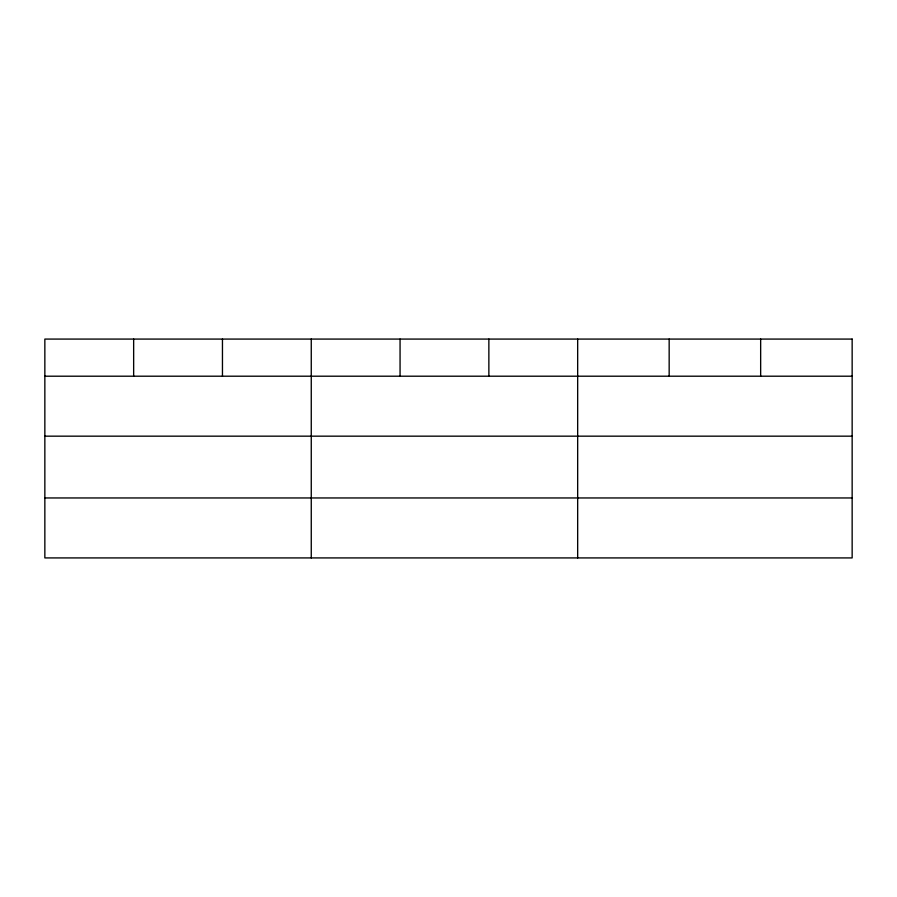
<?xml version="1.0" encoding="UTF-8"?>
<svg xmlns="http://www.w3.org/2000/svg" width="897" height="897" viewBox="0 0 897 897"><rect width="100%" height="100%" fill="white"/><g stroke="black" fill="none" stroke-linecap="round" stroke-linejoin="round"><path stroke-width="1.35" d="M44.85 376.202L852.15 376.202M44.85 436.166L852.15 436.166M44.85 497.958L852.15 497.958M760.656 339.077L760.656 376.202M669.162 339.077L669.162 376.202M577.668 339.077L577.668 557.923M488.865 339.077L488.865 376.202M400.062 339.077L400.062 376.202M311.259 339.077L311.259 557.923M222.456 339.077L222.456 376.202M133.653 339.077L133.653 376.202M852.15 339.077L44.85 339.077L44.85 557.923L852.15 557.923L852.15 339.077"/></g></svg>
